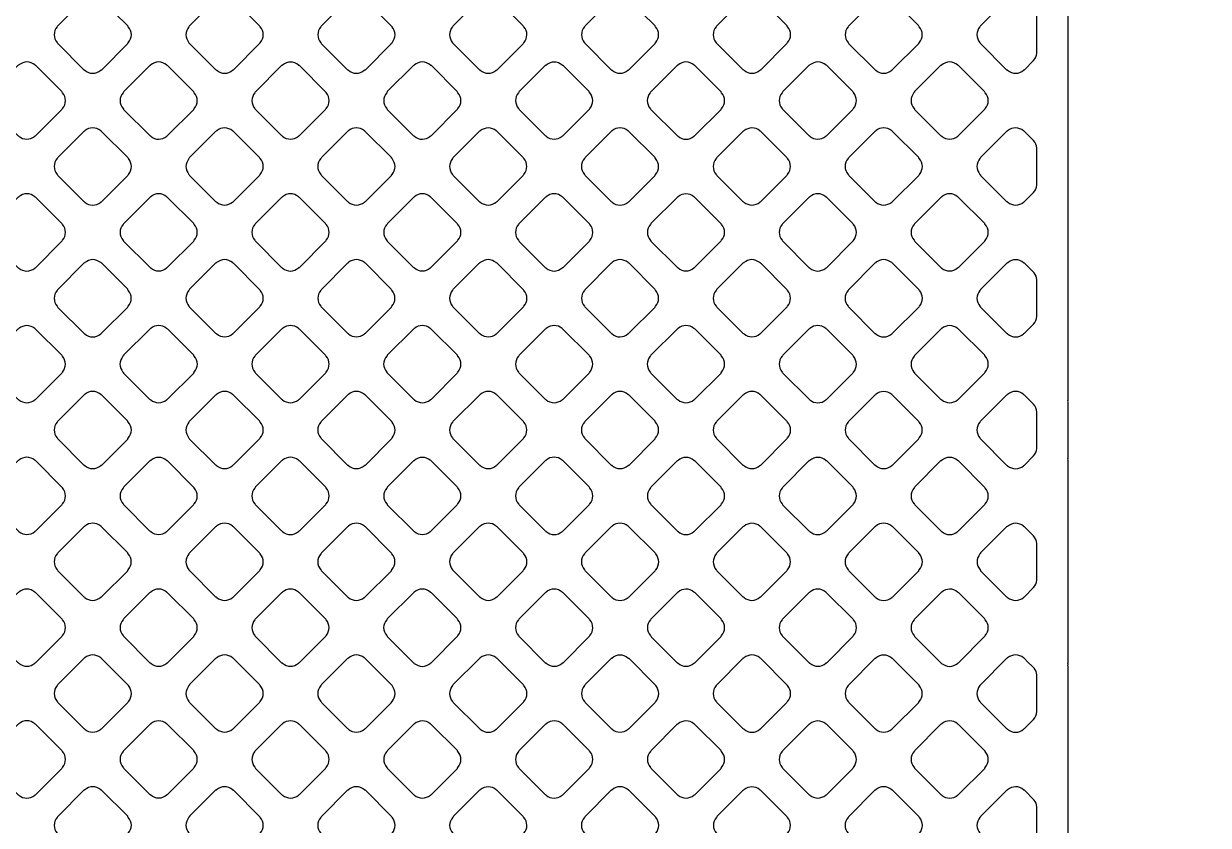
# Model space of a CAD drawing. Extents: x 3811 to 4077, y -444 to -307.
# Drawn here: x 4005.384 to 4007.321, y -390.459 to -389.148 of the extents above; entities that cross this region are included whole.
import ezdxf

# ---------------------------------------------------------------- set-up
doc = ezdxf.new("R2010")
doc.units = 0
doc.layers.add('gbr-dxf', color=7, linetype='Continuous')
doc.layers.add('gbr-outline-dxf', color=2, linetype='Continuous')

msp = doc.modelspace()

# ---------------------------------------------------------------- linework, layer by layer
at = {"layer": 'gbr-dxf'}
for p, q in [((4007.0916, -389.1198), (4007.0916, -389.7638)), ((4007.0916, -389.7661), (4007.0916, -389.8583)), ((4007.0916, -389.8615), (4007.0916, -390.1901)), ((4007.0916, -390.1901), (4007.0916, -390.194)), ((4007.0916, -390.1979), (4007.0916, -390.625))]:
    msp.add_line(p, q, dxfattribs=at)
at = {"layer": 'gbr-dxf', "linetype": 'Continuous'}
for points in [[(4005.4391, -389.1787, -0.096031), (4005.4401, -389.1804), (4005.4827, -389.223, -0.091416), (4005.4843, -389.224, 0.379163), (4005.5102, -389.2239, -0.096625), (4005.5119, -389.223), (4005.5544, -389.1804, -0.096332), (4005.5554, -389.1788, 0.37981), (4005.5554, -389.1528, -0.10047), (4005.5544, -389.1511), (4005.5118, -389.1085, -0.088202), (4005.5103, -389.1076, 0.379762), (4005.4844, -389.1076, -0.096225), (4005.4827, -389.1086), (4005.4401, -389.1512, -0.096527), (4005.4391, -389.1528, 0.378885)], [(4005.6546, -389.1788, -0.092348), (4005.6555, -389.1803), (4005.6981, -389.2229, -0.104311), (4005.6999, -389.224, 0.37981), (4005.7259, -389.224, -0.096625), (4005.7275, -389.223), (4005.7701, -389.1804, -0.096111), (4005.771, -389.1788, 0.379511), (4005.771, -389.1528, -0.088014), (4005.7701, -389.1514), (4005.7273, -389.1085, -0.09229), (4005.7257, -389.1076, 0.379206), (4005.6998, -389.1076, -0.096458), (4005.6981, -389.1086), (4005.6555, -389.1512, -0.096627), (4005.6546, -389.1528, 0.379731)], [(4005.8702, -389.1788, -0.103545), (4005.8712, -389.1806), (4005.9136, -389.223, -0.099246), (4005.9153, -389.224, 0.378608), (4005.9412, -389.224, -0.095866), (4005.9429, -389.223), (4005.9855, -389.1804, -0.096227), (4005.9865, -389.1788, 0.378952), (4005.9865, -389.1528, -0.107677), (4005.9854, -389.151), (4005.943, -389.1086, -0.096527), (4005.9414, -389.1076, 0.37947), (4005.9154, -389.1076, -0.096458), (4005.9138, -389.1086), (4005.8712, -389.1512, -0.096627), (4005.8702, -389.1528, 0.379523)], [(4006.0856, -389.1788, -0.083317), (4006.0865, -389.1802), (4006.1293, -389.223, -0.096627), (4006.1309, -389.224, 0.37981), (4006.1569, -389.224, -0.096625), (4006.1585, -389.223), (4006.2011, -389.1805, -0.096111), (4006.202, -389.1788, 0.379511), (4006.2021, -389.1529, -0.096475), (4006.2011, -389.1512), (4006.1585, -389.1086, -0.100647), (4006.1567, -389.1076, 0.379206), (4006.1308, -389.1076, -0.096458), (4006.1291, -389.1086), (4006.0866, -389.1512, -0.096627), (4006.0856, -389.1528, 0.379731)], [(4006.3012, -389.1788, -0.096157), (4006.3021, -389.1804), (4006.3448, -389.2231, -0.091025), (4006.3463, -389.224, 0.379169), (4006.3723, -389.224, -0.096625), (4006.3739, -389.223), (4006.4165, -389.1804, -0.096332), (4006.4175, -389.1788, 0.37981), (4006.4175, -389.1528, -0.100902), (4006.4165, -389.1511), (4006.3739, -389.1085, -0.088334), (4006.3724, -389.1076, 0.379731), (4006.3464, -389.1076, -0.096458), (4006.3448, -389.1086), (4006.3022, -389.1512, -0.096857), (4006.3012, -389.1529, 0.379523)], [(4006.5166, -389.1788, -0.091954), (4006.5176, -389.1803), (4006.5602, -389.2229, -0.104264), (4006.562, -389.224, 0.379451), (4006.5879, -389.224, -0.096117), (4006.5896, -389.223), (4006.6322, -389.1803, -0.095796), (4006.6332, -389.1787, 0.378779), (4006.6332, -389.1528, -0.087715), (4006.6323, -389.1513), (4006.5894, -389.1084, -0.092398), (4006.5879, -389.1075, 0.37947), (4006.5619, -389.1075, -0.096723), (4006.5603, -389.1085), (4006.5176, -389.1512, -0.096857), (4006.5166, -389.1528, 0.379731)], [(4006.7323, -389.1528, 0.379249), (4006.7323, -389.1787, -0.104392), (4006.7334, -389.1805), (4006.7757, -389.2229, -0.100151), (4006.7774, -389.2239, 0.379308), (4006.8034, -389.2239, -0.09601), (4006.805, -389.2229), (4006.8476, -389.1804, -0.095916), (4006.8485, -389.1788, 0.379422), (4006.8485, -389.1528, -0.108153), (4006.8475, -389.1509), (4006.8051, -389.1086, -0.096111), (4006.8035, -389.1076, 0.3795), (4006.7775, -389.1076, -0.096969), (4006.7758, -389.1086), (4006.7333, -389.1511, -0.096509)], [(4006.9477, -389.1787, -0.096117), (4006.9487, -389.1803), (4006.9914, -389.2231, -0.091578), (4006.993, -389.224, 0.378934), (4007.0189, -389.224, -0.096157), (4007.0206, -389.223), (4007.0355, -389.2081, 0.169546), (4007.0408, -389.196), (4007.0408, -389.1358, 0.174029), (4007.0355, -389.1234, -0.041202), (4007.0353, -389.1232), (4007.0207, -389.1086, -0.103973), (4007.0189, -389.1075, 0.379605), (4006.9929, -389.1075, -0.096458), (4006.9913, -389.1085), (4006.9487, -389.1511, -0.096627), (4006.9477, -389.1527, 0.3795)], [(4005.3314, -389.2865, -0.092029), (4005.3323, -389.2881), (4005.375, -389.3308, -0.087645), (4005.3765, -389.3317, 0.378867), (4005.4024, -389.3317, -0.09601), (4005.4041, -389.3308), (4005.4467, -389.2881, -0.095997), (4005.4477, -389.2865, 0.378309), (4005.4477, -389.2606, -0.103969), (4005.4467, -389.2588), (4005.4041, -389.2163, -0.091631), (4005.4026, -389.2153, 0.379211), (4005.3766, -389.2153, -0.096458), (4005.375, -389.2163), (4005.3324, -389.2589, -0.096857), (4005.3314, -389.2606, 0.3795)], [(4005.5468, -389.2865, -0.087274), (4005.5477, -389.288), (4005.5905, -389.3308, -0.099246), (4005.5922, -389.3318, 0.379169), (4005.6181, -389.3317, -0.096625), (4005.6197, -389.3307), (4005.6623, -389.2882, -0.096111), (4005.6633, -389.2865, 0.37981), (4005.6633, -389.2606, -0.092418), (4005.6623, -389.259), (4005.6196, -389.2163, -0.096857), (4005.618, -389.2153, 0.379731), (4005.592, -389.2153, -0.096458), (4005.5904, -389.2163), (4005.5478, -389.2589, -0.096627), (4005.5468, -389.2606, 0.379523)], [(4005.7624, -389.2606, 0.37947), (4005.7624, -389.2866, -0.096625), (4005.7634, -389.2882), (4005.8059, -389.3308, -0.092233), (4005.8075, -389.3317, 0.37975), (4005.8335, -389.3317, -0.096265), (4005.8351, -389.3308), (4005.8778, -389.2881, -0.096092), (4005.8788, -389.2865, 0.378825), (4005.8788, -389.2605, -0.083622), (4005.8779, -389.2591), (4005.835, -389.2163, -0.088007), (4005.8336, -389.2154, 0.378645), (4005.8076, -389.2154, -0.09601), (4005.806, -389.2163), (4005.7634, -389.259, -0.096328)], [(4005.9778, -389.2865, -0.095506), (4005.9788, -389.2882), (4006.0213, -389.3307, -0.106754), (4006.0232, -389.3318, 0.379169), (4006.0491, -389.3317, -0.095956), (4006.0508, -389.3308), (4006.0933, -389.2882, -0.096111), (4006.0943, -389.2865, 0.37981), (4006.0943, -389.2606, -0.100399), (4006.0933, -389.2589), (4006.0508, -389.2164, -0.104691), (4006.049, -389.2153, 0.379731), (4006.0231, -389.2153, -0.096723), (4006.0214, -389.2163), (4005.9788, -389.2589, -0.096627), (4005.9778, -389.2606, 0.379523)], [(4006.1934, -389.2606, 0.37947), (4006.1935, -389.2865, -0.092348), (4006.1944, -389.2881), (4006.2371, -389.3308, -0.088202), (4006.2386, -389.3317, 0.379451), (4006.2645, -389.3317, -0.09601), (4006.2662, -389.3308), (4006.3087, -389.2882, -0.095895), (4006.3097, -389.2865, 0.378934), (4006.3097, -389.2606, -0.104464), (4006.3087, -389.2588), (4006.2662, -389.2163, -0.09269), (4006.2646, -389.2154, 0.378645), (4006.2387, -389.2154, -0.095862), (4006.237, -389.2163), (4006.1944, -389.2589, -0.096423)], [(4006.4088, -389.2606, 0.378406), (4006.4088, -389.2865, -0.087131), (4006.4097, -389.288), (4006.4525, -389.3308, -0.099645), (4006.4542, -389.3318, 0.37857), (4006.4801, -389.3318, -0.09601), (4006.4818, -389.3308), (4006.5244, -389.2882, -0.096227), (4006.5254, -389.2865, 0.379422), (4006.5254, -389.2606, -0.09253), (4006.5244, -389.259), (4006.4817, -389.2163, -0.096627), (4006.4801, -389.2153, 0.379471), (4006.4541, -389.2153, -0.095968), (4006.4525, -389.2163), (4006.4098, -389.259, -0.096301)], [(4006.6245, -389.2606, 0.37947), (4006.6245, -389.2865, -0.099964), (4006.6255, -389.2883), (4006.668, -389.3307, -0.096332), (4006.6696, -389.3317, 0.379451), (4006.6956, -389.3317, -0.096117), (4006.6972, -389.3308), (4006.7399, -389.2881, -0.095895), (4006.7408, -389.2864, 0.379201), (4006.7408, -389.2605, -0.096625), (4006.7398, -389.2589), (4006.6972, -389.2162, -0.083651), (4006.6958, -389.2153, 0.379357), (4006.6698, -389.2153, -0.096507), (4006.6682, -389.2162), (4006.6255, -389.2589, -0.096527)], [(4006.8399, -389.2605, 0.379249), (4006.84, -389.2865, -0.096625), (4006.8409, -389.2881), (4006.8834, -389.3306, -0.107961), (4006.8853, -389.3317, 0.379308), (4006.9113, -389.3317, -0.09601), (4006.9129, -389.3307), (4006.9554, -389.2882, -0.095916), (4006.9564, -389.2865, 0.379422), (4006.9564, -389.2606, -0.10047), (4006.9554, -389.2589), (4006.9129, -389.2164, -0.104311), (4006.9111, -389.2153, 0.3795), (4006.8852, -389.2153, -0.096614), (4006.8835, -389.2163), (4006.8409, -389.2589, -0.096195)], [(4005.4391, -389.3683, 0.379249), (4005.4391, -389.3942, -0.092139), (4005.44, -389.3958), (4005.4828, -389.4386, -0.087638), (4005.4843, -389.4395, 0.379423), (4005.5103, -389.4396, -0.095866), (4005.5119, -389.4386), (4005.5545, -389.396, -0.096099), (4005.5555, -389.3943, 0.378309), (4005.5555, -389.3684, -0.10407), (4005.5545, -389.3666), (4005.5118, -389.324, -0.091631), (4005.5103, -389.323, 0.378901), (4005.4843, -389.323, -0.096614), (4005.4827, -389.324), (4005.44, -389.3667, -0.096195)], [(4005.6546, -389.3684, 0.378406), (4005.6546, -389.3943, -0.087224), (4005.6555, -389.3958), (4005.6981, -389.4385, -0.099605), (4005.6999, -389.4395, 0.378841), (4005.7258, -389.4394, -0.096117), (4005.7274, -389.4385), (4005.77, -389.3959, -0.095895), (4005.771, -389.3942, 0.379201), (4005.771, -389.3683, -0.092348), (4005.77, -389.3667), (4005.7275, -389.3241, -0.096111), (4005.7258, -389.3232, 0.379471), (4005.6999, -389.3231, -0.09601), (4005.6982, -389.3241), (4005.6555, -389.3668, -0.096099)], [(4005.8701, -389.3942, -0.10047), (4005.8711, -389.396), (4005.9137, -389.4386, -0.096332), (4005.9154, -389.4395, 0.37981), (4005.9413, -389.4395, -0.096625), (4005.943, -389.4386), (4005.9855, -389.396, -0.096332), (4005.9865, -389.3944, 0.379511), (4005.9865, -389.3684, -0.096117), (4005.9855, -389.3668), (4005.9427, -389.3239, -0.083081), (4005.9413, -389.323, 0.379206), (4005.9153, -389.3231, -0.096458), (4005.9137, -389.324), (4005.8711, -389.3666, -0.096627), (4005.8701, -389.3683, 0.379731)], [(4006.0856, -389.3944, -0.096157), (4006.0866, -389.396), (4006.129, -389.4384, -0.107166), (4006.1309, -389.4395, 0.379169), (4006.1568, -389.4394, -0.096625), (4006.1585, -389.4385), (4006.201, -389.3959, -0.096332), (4006.202, -389.3942, 0.37981), (4006.202, -389.3683, -0.10047), (4006.201, -389.3666), (4006.1586, -389.3242, -0.10399), (4006.1568, -389.3232, 0.379731), (4006.1309, -389.3232, -0.096458), (4006.1292, -389.3241), (4006.0866, -389.3668, -0.096857), (4006.0856, -389.3684, 0.379523)], [(4006.3011, -389.3683, 0.378939), (4006.3011, -389.3942, -0.092029), (4006.3021, -389.3958), (4006.3449, -389.4386, -0.087648), (4006.3464, -389.4396, 0.379201), (4006.3724, -389.4395, -0.095956), (4006.374, -389.4386), (4006.4165, -389.396, -0.096332), (4006.4175, -389.3944, 0.379511), (4006.4175, -389.3684, -0.104843), (4006.4165, -389.3666), (4006.3739, -389.324, -0.09269), (4006.3723, -389.3231, 0.378884), (4006.3464, -389.3231, -0.096969), (4006.3447, -389.324), (4006.3021, -389.3667, -0.096195)], [(4006.5166, -389.3944, -0.087248), (4006.5175, -389.3958), (4006.5602, -389.4385, -0.099246), (4006.5619, -389.4395, 0.379169), (4006.5878, -389.4395, -0.096625), (4006.5895, -389.4385), (4006.6321, -389.3959, -0.096111), (4006.6331, -389.3942, 0.379308), (4006.6331, -389.3683, -0.092315), (4006.6321, -389.3667), (4006.5895, -389.3241, -0.096527), (4006.5879, -389.3231, 0.379411), (4006.5619, -389.3232, -0.096766), (4006.5603, -389.3241), (4006.5176, -389.3668, -0.096527), (4006.5166, -389.3684, 0.378789)], [(4006.7322, -389.3683, 0.37947), (4006.7322, -389.3942, -0.099964), (4006.7332, -389.396), (4006.7758, -389.4386, -0.096332), (4006.7774, -389.4395, 0.379451), (4006.8034, -389.4395, -0.096117), (4006.805, -389.4386), (4006.8477, -389.3959, -0.095895), (4006.8487, -389.3943, 0.379201), (4006.8486, -389.3683, -0.096625), (4006.8477, -389.3667), (4006.8049, -389.3239, -0.083651), (4006.8035, -389.323, 0.379357), (4006.7775, -389.323, -0.096507), (4006.7759, -389.3239), (4006.7332, -389.3666, -0.096527)], [(4006.9478, -389.3683, 0.379249), (4006.9478, -389.3943, -0.096625), (4006.9488, -389.3959), (4006.9913, -389.4384, -0.107961), (4006.9931, -389.4395, 0.37981), (4007.0191, -389.4395, -0.095956), (4007.0207, -389.4385), (4007.0355, -389.4237, 0.166537), (4007.0408, -389.4119), (4007.0408, -389.3511, 0.170211), (4007.0355, -389.339, -0.041768), (4007.0353, -389.3387), (4007.0207, -389.3242, -0.104311), (4007.0189, -389.3232, 0.3795), (4006.993, -389.3231, -0.096614), (4006.9913, -389.3241), (4006.9487, -389.3667, -0.096195)], [(4005.3312, -389.5021, -0.100399), (4005.3322, -389.5038), (4005.3748, -389.5464, -0.096627), (4005.3765, -389.5474, 0.37981), (4005.4024, -389.5474, -0.096625), (4005.4041, -389.5464), (4005.4468, -389.5037, -0.096111), (4005.4478, -389.502, 0.37981), (4005.4478, -389.4761, -0.096458), (4005.4468, -389.4744), (4005.4042, -389.4318, -0.100499), (4005.4025, -389.4308, 0.379731), (4005.3765, -389.4308, -0.096458), (4005.3749, -389.4318), (4005.3322, -389.4745, -0.096857), (4005.3312, -389.4761, 0.379731)], [(4005.5468, -389.5021, -0.083163), (4005.5477, -389.5035), (4005.5905, -389.5462, -0.095796), (4005.5921, -389.5472, 0.37889), (4005.618, -389.5472, -0.096117), (4005.6197, -389.5462), (4005.6623, -389.5036, -0.095895), (4005.6632, -389.502, 0.378934), (4005.6632, -389.4761, -0.096265), (4005.6623, -389.4744), (4005.6197, -389.4319, -0.09997), (4005.618, -389.4309, 0.379206), (4005.5921, -389.4309, -0.096458), (4005.5904, -389.4319), (4005.5478, -389.4745, -0.096627), (4005.5469, -389.4761, 0.3795)], [(4005.7623, -389.502, -0.091685), (4005.7633, -389.5036), (4005.8061, -389.5464, -0.087057), (4005.8076, -389.5474, 0.379169), (4005.8335, -389.5473, -0.096625), (4005.8352, -389.5463), (4005.8778, -389.5037, -0.096111), (4005.8788, -389.502, 0.37981), (4005.8788, -389.4761, -0.088014), (4005.8779, -389.4746), (4005.8351, -389.4318, -0.092233), (4005.8335, -389.4308, 0.379731), (4005.8076, -389.4308, -0.096458), (4005.8059, -389.4318), (4005.7633, -389.4744, -0.096627), (4005.7623, -389.4761, 0.379523)], [(4005.9779, -389.4762, 0.37947), (4005.9779, -389.5021, -0.092348), (4005.9788, -389.5037), (4006.0213, -389.5461, -0.10399), (4006.0231, -389.5472, 0.379423), (4006.0491, -389.5472, -0.095506), (4006.0507, -389.5462), (4006.0933, -389.5036, -0.096099), (4006.0943, -389.502, 0.378309), (4006.0943, -389.4761, -0.087946), (4006.0933, -389.4746), (4006.0506, -389.4318, -0.091364), (4006.049, -389.4309, 0.378661), (4006.0231, -389.4309, -0.095862), (4006.0215, -389.4319), (4005.9789, -389.4745, -0.096423)], [(4006.1933, -389.4761, 0.378406), (4006.1933, -389.502, -0.103595), (4006.1944, -389.5038), (4006.2369, -389.5464, -0.099246), (4006.2386, -389.5474, 0.379163), (4006.2646, -389.5473, -0.095956), (4006.2662, -389.5463), (4006.3088, -389.5038, -0.096332), (4006.3098, -389.5021, 0.379308), (4006.3098, -389.4762, -0.107677), (4006.3088, -389.4743), (4006.2662, -389.4318, -0.096328), (4006.2646, -389.4308, 0.379083), (4006.2386, -389.4308, -0.095862), (4006.237, -389.4318), (4006.1943, -389.4745, -0.096197)], [(4006.4089, -389.5021, -0.083317), (4006.4098, -389.5035), (4006.4525, -389.5462, -0.096111), (4006.4541, -389.5472, 0.37981), (4006.4801, -389.5472, -0.095956), (4006.4818, -389.5462), (4006.5243, -389.5037, -0.096332), (4006.5252, -389.502, 0.379511), (4006.5253, -389.4761, -0.096462), (4006.5243, -389.4744), (4006.4818, -389.4319, -0.100343), (4006.4801, -389.4309, 0.379206), (4006.4541, -389.431, -0.096458), (4006.4525, -389.4319), (4006.4099, -389.4745, -0.096627), (4006.4089, -389.4761, 0.379731)], [(4006.6244, -389.502, -0.096265), (4006.6254, -389.5037), (4006.6681, -389.5464, -0.091683), (4006.6697, -389.5474, 0.378608), (4006.6956, -389.5474, -0.095866), (4006.6972, -389.5464), (4006.7399, -389.5037, -0.096227), (4006.7408, -389.5021, 0.378952), (4006.7408, -389.4762, -0.100076), (4006.7398, -389.4745), (4006.6971, -389.4317, -0.088435), (4006.6956, -389.4308, 0.37947), (4006.6697, -389.4308, -0.096458), (4006.668, -389.4318), (4006.6254, -389.4744, -0.096627), (4006.6244, -389.4761, 0.379523)], [(4006.84, -389.502, -0.103999), (4006.8411, -389.5038), (4006.8836, -389.5464, -0.099849), (4006.8853, -389.5474, 0.37889), (4006.9112, -389.5473, -0.096117), (4006.9129, -389.5464), (4006.9555, -389.5037, -0.095895), (4006.9565, -389.5021, 0.379201), (4006.9565, -389.4761, -0.092348), (4006.9555, -389.4746), (4006.9128, -389.4319, -0.096111), (4006.9112, -389.4309, 0.379731), (4006.8852, -389.4309, -0.096458), (4006.8836, -389.4319), (4006.841, -389.4744, -0.096627), (4006.84, -389.4761, 0.3795)], [(4005.4391, -389.5839, 0.379249), (4005.4391, -389.6099, -0.104293), (4005.4401, -389.6117), (4005.4825, -389.654, -0.100824), (4005.4842, -389.6551, 0.37981), (4005.5102, -389.6551, -0.096625), (4005.5118, -389.6541), (4005.5544, -389.6115, -0.096111), (4005.5554, -389.6098, 0.379308), (4005.5554, -389.5839, -0.108121), (4005.5544, -389.582), (4005.512, -389.5396, -0.096527), (4005.5103, -389.5386, 0.379112), (4005.4844, -389.5386, -0.096259), (4005.4827, -389.5396), (4005.44, -389.5823, -0.096539)], [(4005.6545, -389.5839, 0.379249), (4005.6546, -389.6098, -0.083317), (4005.6554, -389.6112), (4005.6982, -389.654, -0.096627), (4005.6999, -389.655, 0.379423), (4005.7258, -389.655, -0.095866), (4005.7275, -389.654), (4005.7701, -389.6114, -0.096099), (4005.7711, -389.6098, 0.378309), (4005.7711, -389.5839, -0.096528), (4005.7701, -389.5823), (4005.7274, -389.5396, -0.099605), (4005.7257, -389.5386, 0.378901), (4005.6998, -389.5386, -0.096614), (4005.6981, -389.5396), (4005.6555, -389.5822, -0.096195)], [(4005.8701, -389.5839, 0.37915), (4005.8702, -389.6098, -0.096119), (4005.8711, -389.6115), (4005.9138, -389.6541, -0.091025), (4005.9153, -389.655, 0.379163), (4005.9413, -389.655, -0.095956), (4005.9429, -389.654), (4005.9855, -389.6115, -0.096332), (4005.9864, -389.6098, 0.37981), (4005.9864, -389.5838, -0.100902), (4005.9854, -389.5821), (4005.9429, -389.5395, -0.088334), (4005.9414, -389.5386, 0.3795), (4005.9154, -389.5386, -0.096259), (4005.9138, -389.5396), (4005.8711, -389.5823, -0.095895)], [(4006.0856, -389.6098, -0.091954), (4006.0865, -389.6114), (4006.1291, -389.654, -0.104264), (4006.1309, -389.655, 0.37981), (4006.1569, -389.655, -0.096625), (4006.1585, -389.654), (4006.2011, -389.6115, -0.096111), (4006.202, -389.6099, 0.379511), (4006.2021, -389.5839, -0.08785), (4006.2011, -389.5824), (4006.1583, -389.5396, -0.092016), (4006.1567, -389.5386, 0.379206), (4006.1308, -389.5386, -0.096723), (4006.1291, -389.5396), (4006.0866, -389.5822, -0.096857), (4006.0856, -389.5838, 0.379731)], [(4006.3012, -389.6098, -0.103696), (4006.3022, -389.6116), (4006.3446, -389.6541, -0.099246), (4006.3463, -389.6551, 0.379163), (4006.3723, -389.655, -0.095956), (4006.3739, -389.654), (4006.4165, -389.6115, -0.096332), (4006.4175, -389.6098, 0.37981), (4006.4175, -389.5838, -0.108153), (4006.4164, -389.582), (4006.3741, -389.5396, -0.096111), (4006.3724, -389.5386, 0.379762), (4006.3464, -389.5386, -0.096225), (4006.3448, -389.5396), (4006.3022, -389.5823, -0.096527), (4006.3012, -389.5839, 0.378885)], [(4006.5166, -389.5839, 0.379249), (4006.5166, -389.6098, -0.083317), (4006.5175, -389.6112), (4006.5603, -389.654, -0.096111), (4006.562, -389.655, 0.37975), (4006.5879, -389.655, -0.096265), (4006.5896, -389.654), (4006.6321, -389.6115, -0.096092), (4006.6331, -389.6099, 0.378825), (4006.6331, -389.5839, -0.096507), (4006.6321, -389.5823), (4006.5895, -389.5396, -0.100343), (4006.5877, -389.5386, 0.378884), (4006.5618, -389.5386, -0.096614), (4006.5602, -389.5396), (4006.5176, -389.5822, -0.096195)], [(4006.7322, -389.6098, -0.095862), (4006.7332, -389.6115), (4006.7759, -389.6543, -0.091794), (4006.7775, -389.6552, 0.37857), (4006.8034, -389.6552, -0.09601), (4006.805, -389.6542), (4006.8477, -389.6116, -0.096328), (4006.8487, -389.6099, 0.378952), (4006.8487, -389.584, -0.099971), (4006.8477, -389.5823), (4006.8049, -389.5395, -0.087865), (4006.8034, -389.5386, 0.379411), (4006.7775, -389.5386, -0.096723), (4006.7758, -389.5396), (4006.7332, -389.5823, -0.096527), (4006.7322, -389.5839, 0.378885)], [(4006.9478, -389.6099, -0.096259), (4006.9488, -389.6115), (4006.9914, -389.6542, -0.092187), (4006.993, -389.6551, 0.379201), (4007.0189, -389.6551, -0.095956), (4007.0205, -389.6541), (4007.0354, -389.6392, 0.181507), (4007.0408, -389.6262), (4007.0408, -389.5662, 0.147166), (4007.0365, -389.5555), (4007.0206, -389.5396, -0.088202), (4007.0191, -389.5387, 0.379731), (4006.9931, -389.5387, -0.096458), (4006.9915, -389.5396), (4006.9488, -389.5823, -0.096857), (4006.9478, -389.5839, 0.3795)], [(4005.3314, -389.7176, -0.100082), (4005.3324, -389.7193), (4005.3749, -389.7618, -0.095796), (4005.3765, -389.7628, 0.37889), (4005.4025, -389.7628, -0.096117), (4005.4041, -389.7618), (4005.4466, -389.7192, -0.095895), (4005.4476, -389.7176, 0.379201), (4005.4476, -389.6917, -0.096625), (4005.4466, -389.69), (4005.4039, -389.6473, -0.083651), (4005.4025, -389.6465, 0.379731), (4005.3766, -389.6465, -0.096458), (4005.3749, -389.6474), (4005.3324, -389.69, -0.096627), (4005.3314, -389.6916, 0.3795)], [(4005.5467, -389.7176, -0.096259), (4005.5477, -389.7193), (4005.5902, -389.7618, -0.107923), (4005.5921, -389.7628, 0.379201), (4005.618, -389.7628, -0.096625), (4005.6197, -389.7618), (4005.6623, -389.7192, -0.096111), (4005.6633, -389.7176, 0.37981), (4005.6633, -389.6916, -0.100399), (4005.6623, -389.6899), (4005.6198, -389.6474, -0.10442), (4005.618, -389.6464, 0.379357), (4005.592, -389.6464, -0.096507), (4005.5904, -389.6473), (4005.5477, -389.69, -0.096527), (4005.5467, -389.6917, 0.379112)], [(4005.7624, -389.7176, -0.087784), (4005.7633, -389.7191), (4005.8061, -389.7619, -0.083651), (4005.8075, -389.7628, 0.37981), (4005.8335, -389.7628, -0.095956), (4005.8351, -389.7618), (4005.8778, -389.7192, -0.096332), (4005.8787, -389.7175, 0.379511), (4005.8788, -389.6916, -0.092052), (4005.8778, -389.69), (4005.8352, -389.6474, -0.095759), (4005.8336, -389.6464, 0.379206), (4005.8076, -389.6464, -0.096458), (4005.806, -389.6474), (4005.7634, -389.69, -0.096627), (4005.7624, -389.6916, 0.379731)], [(4005.9778, -389.7176, -0.087274), (4005.9787, -389.719), (4006.0215, -389.7618, -0.099246), (4006.0232, -389.7628, 0.379169), (4006.0491, -389.7628, -0.096625), (4006.0508, -389.7618), (4006.0933, -389.7192, -0.096111), (4006.0943, -389.7176, 0.37981), (4006.0943, -389.6916, -0.09253), (4006.0934, -389.69), (4006.0507, -389.6474, -0.096627), (4006.049, -389.6464, 0.379731), (4006.0231, -389.6464, -0.096723), (4006.0214, -389.6474), (4005.9788, -389.69, -0.096627), (4005.9778, -389.6916, 0.379523)], [(4006.1934, -389.7176, -0.100082), (4006.1944, -389.7193), (4006.237, -389.7618, -0.095796), (4006.2386, -389.7628, 0.37889), (4006.2645, -389.7628, -0.096117), (4006.2662, -389.7618), (4006.3087, -389.7192, -0.095895), (4006.3097, -389.7176, 0.378934), (4006.3097, -389.6916, -0.096265), (4006.3087, -389.69), (4006.266, -389.6473, -0.083081), (4006.2646, -389.6464, 0.379206), (4006.2387, -389.6464, -0.096458), (4006.237, -389.6474), (4006.1944, -389.69, -0.096627), (4006.1935, -389.6916, 0.3795)], [(4006.4088, -389.7176, -0.095527), (4006.4098, -389.7192), (4006.4523, -389.7618, -0.107104), (4006.4542, -389.7628, 0.378847), (4006.4801, -389.7628, -0.096117), (4006.4818, -389.7618), (4006.5244, -389.7192, -0.095895), (4006.5254, -389.7176, 0.379201), (4006.5254, -389.6916, -0.10047), (4006.5244, -389.6899), (4006.4819, -389.6474, -0.10399), (4006.4801, -389.6464, 0.379762), (4006.4541, -389.6464, -0.096225), (4006.4525, -389.6473), (4006.4098, -389.69, -0.096527), (4006.4088, -389.6917, 0.378789)], [(4006.6245, -389.7176, -0.092348), (4006.6254, -389.7192), (4006.6683, -389.762, -0.088202), (4006.6697, -389.7629, 0.37981), (4006.6957, -389.7629, -0.095956), (4006.6974, -389.7619), (4006.7399, -389.7194, -0.096332), (4006.7408, -389.7177, 0.379511), (4006.7408, -389.6918, -0.104473), (4006.7398, -389.69), (4006.6972, -389.6474, -0.091848), (4006.6956, -389.6464, 0.379206), (4006.6697, -389.6464, -0.096458), (4006.668, -389.6474), (4006.6255, -389.69, -0.096627), (4006.6245, -389.6916, 0.379731)], [(4006.8399, -389.7177, -0.087191), (4006.8409, -389.7192), (4006.8835, -389.7619, -0.099645), (4006.8852, -389.7628, 0.379169), (4006.9112, -389.7628, -0.095956), (4006.9128, -389.7618), (4006.9554, -389.7192, -0.096332), (4006.9564, -389.7176, 0.379308), (4006.9564, -389.6916, -0.092052), (4006.9555, -389.6901), (4006.9129, -389.6475, -0.096527), (4006.9112, -389.6465, 0.379411), (4006.8853, -389.6465, -0.096766), (4006.8836, -389.6475), (4006.8409, -389.6902, -0.096527), (4006.84, -389.6918, 0.378789)], [(4005.4391, -389.8253, -0.100285), (4005.4401, -389.827), (4005.4827, -389.8696, -0.096627), (4005.4843, -389.8706, 0.37981), (4005.5103, -389.8706, -0.096625), (4005.5119, -389.8696), (4005.5544, -389.8271, -0.096111), (4005.5554, -389.8255, 0.37981), (4005.5554, -389.7995, -0.096608), (4005.5544, -389.7978), (4005.5116, -389.755, -0.083651), (4005.5102, -389.7541, 0.379731), (4005.4842, -389.7541, -0.096458), (4005.4826, -389.7551), (4005.4401, -389.7977, -0.096627), (4005.4391, -389.7993, 0.379731)], [(4005.6546, -389.8255, -0.096625), (4005.6555, -389.8271), (4005.6979, -389.8695, -0.107961), (4005.6998, -389.8705, 0.37981), (4005.7257, -389.8705, -0.095956), (4005.7274, -389.8695), (4005.77, -389.8269, -0.096332), (4005.771, -389.8253, 0.37981), (4005.771, -389.7993, -0.10047), (4005.77, -389.7976), (4005.7276, -389.7552, -0.10399), (4005.7258, -389.7542, 0.379731), (4005.6998, -389.7542, -0.096458), (4005.6982, -389.7552), (4005.6555, -389.7978, -0.096627), (4005.6546, -389.7995, 0.379731)], [(4005.8701, -389.8253, -0.092029), (4005.8711, -389.8268), (4005.9139, -389.8697, -0.087645), (4005.9154, -389.8706, 0.378867), (4005.9413, -389.8706, -0.09601), (4005.9429, -389.8696), (4005.9856, -389.827, -0.095997), (4005.9865, -389.8254, 0.378309), (4005.9865, -389.7995, -0.103969), (4005.9855, -389.7977), (4005.9428, -389.755, -0.091631), (4005.9413, -389.7541, 0.379211), (4005.9153, -389.7541, -0.096458), (4005.9137, -389.7551), (4005.8711, -389.7977, -0.096857), (4005.8701, -389.7993, 0.3795)], [(4006.0856, -389.7995, 0.378406), (4006.0856, -389.8254, -0.087852), (4006.0865, -389.8269), (4006.1292, -389.8695, -0.099645), (4006.1309, -389.8705, 0.379163), (4006.1568, -389.8705, -0.096625), (4006.1585, -389.8695), (4006.201, -389.8269, -0.096111), (4006.202, -389.8253, 0.379308), (4006.202, -389.7993, -0.092315), (4006.2011, -389.7978), (4006.1585, -389.7552, -0.096527), (4006.1568, -389.7542, 0.379083), (4006.1309, -389.7542, -0.09601), (4006.1293, -389.7551), (4006.0866, -389.7978, -0.096099)], [(4006.3011, -389.8253, -0.100082), (4006.3021, -389.827), (4006.3448, -389.8696, -0.095796), (4006.3464, -389.8706, 0.37889), (4006.3724, -389.8706, -0.096117), (4006.374, -389.8696), (4006.4166, -389.827, -0.095895), (4006.4175, -389.8254, 0.378934), (4006.4175, -389.7995, -0.096265), (4006.4165, -389.7978), (4006.3737, -389.755, -0.083081), (4006.3723, -389.7541, 0.379206), (4006.3464, -389.7541, -0.096458), (4006.3447, -389.7551), (4006.3021, -389.7977, -0.096627), (4006.3012, -389.7993, 0.3795)], [(4006.5166, -389.7995, 0.378406), (4006.5166, -389.8254, -0.09601), (4006.5176, -389.827), (4006.5602, -389.8696, -0.107649), (4006.562, -389.8707, 0.378841), (4006.5879, -389.8706, -0.096117), (4006.5896, -389.8697), (4006.6322, -389.827, -0.095895), (4006.6332, -389.8254, 0.379201), (4006.6332, -389.7994, -0.10047), (4006.6322, -389.7977), (4006.5897, -389.7552, -0.10399), (4006.5879, -389.7542, 0.379471), (4006.5619, -389.7542, -0.09601), (4006.5603, -389.7551), (4006.5176, -389.7979, -0.096099)], [(4006.7323, -389.8254, -0.092139), (4006.7333, -389.827), (4006.776, -389.8697, -0.087638), (4006.7774, -389.8706, 0.37981), (4006.8034, -389.8706, -0.096625), (4006.805, -389.8696), (4006.8475, -389.8271, -0.096111), (4006.8485, -389.8254, 0.379511), (4006.8485, -389.7995, -0.104464), (4006.8475, -389.7977), (4006.805, -389.7552, -0.09229), (4006.8034, -389.7542, 0.379206), (4006.7775, -389.7543, -0.096458), (4006.7758, -389.7552), (4006.7333, -389.7978, -0.096627), (4006.7323, -389.7994, 0.379731)], [(4006.9477, -389.8254, -0.095883), (4006.9487, -389.827), (4006.9914, -389.8698, -0.091794), (4006.993, -389.8707, 0.378907), (4007.0189, -389.8707, -0.096117), (4007.0206, -389.8697), (4007.0355, -389.8548, 0.174119), (4007.0408, -389.8424), (4007.0408, -389.7831, 0.181449), (4007.0354, -389.7701, -0.041768), (4007.0352, -389.7698), (4007.0205, -389.7551, -0.088202), (4007.019, -389.7541, 0.379762), (4006.993, -389.7541, -0.096225), (4006.9914, -389.7551), (4006.9487, -389.7978, -0.096527), (4006.9477, -389.7995, 0.378789)], [(4005.3313, -389.933, -0.091685), (4005.3322, -389.9346), (4005.3751, -389.9775, -0.087057), (4005.3766, -389.9784, 0.379169), (4005.4025, -389.9783, -0.096625), (4005.4042, -389.9774), (4005.4468, -389.9347, -0.096111), (4005.4478, -389.9331, 0.37981), (4005.4478, -389.9071, -0.088014), (4005.4469, -389.9056), (4005.4041, -389.8628, -0.092623), (4005.4025, -389.8619, 0.379731), (4005.3765, -389.8619, -0.096458), (4005.3749, -389.8628), (4005.3323, -389.9054, -0.096627), (4005.3313, -389.9071, 0.379523)], [(4005.5469, -389.9332, -0.092348), (4005.5478, -389.9347), (4005.5903, -389.9772, -0.10399), (4005.5921, -389.9782, 0.37981), (4005.618, -389.9782, -0.095956), (4005.6197, -389.9772), (4005.6622, -389.9347, -0.096332), (4005.6632, -389.9331, 0.37981), (4005.6632, -389.9071, -0.087784), (4005.6622, -389.9056), (4005.6196, -389.863, -0.092233), (4005.618, -389.862, 0.379731), (4005.592, -389.862, -0.096458), (4005.5904, -389.863), (4005.5478, -389.9055, -0.096627), (4005.5469, -389.9072, 0.379731)], [(4005.7622, -389.9072, 0.379249), (4005.7623, -389.9331, -0.10047), (4005.7633, -389.9348), (4005.8059, -389.9774, -0.096111), (4005.8075, -389.9784, 0.37981), (4005.8335, -389.9784, -0.095956), (4005.8351, -389.9774), (4005.8778, -389.9347, -0.096332), (4005.8788, -389.9331, 0.379308), (4005.8788, -389.9071, -0.095968), (4005.8779, -389.9055), (4005.8352, -389.8629, -0.100093), (4005.8335, -389.8619, 0.379112), (4005.8076, -389.8619, -0.096614), (4005.8059, -389.8628), (4005.7632, -389.9055, -0.096195)], [(4005.9779, -389.9072, 0.379249), (4005.9779, -389.9332, -0.083317), (4005.9788, -389.9346), (4006.0215, -389.9772, -0.096111), (4006.0231, -389.9782, 0.379423), (4006.0491, -389.9782, -0.095506), (4006.0507, -389.9773), (4006.0933, -389.9347, -0.095997), (4006.0943, -389.933, 0.378309), (4006.0943, -389.9071, -0.095883), (4006.0933, -389.9055), (4006.0507, -389.8629, -0.099246), (4006.049, -389.8619, 0.378901), (4006.0231, -389.862, -0.096614), (4006.0215, -389.8629), (4005.9788, -389.9056, -0.096195)], [(4006.1934, -389.9331, -0.096265), (4006.1943, -389.9347), (4006.2371, -389.9774, -0.091683), (4006.2386, -389.9784, 0.378608), (4006.2646, -389.9784, -0.095866), (4006.2662, -389.9774), (4006.3088, -389.9348, -0.096227), (4006.3098, -389.9331, 0.378952), (4006.3098, -389.9072, -0.100076), (4006.3088, -389.9055), (4006.2661, -389.8627, -0.088435), (4006.2646, -389.8618, 0.37947), (4006.2386, -389.8618, -0.096458), (4006.237, -389.8628), (4006.1944, -389.9054, -0.096627), (4006.1934, -389.9071, 0.379523)], [(4006.409, -389.9071, 0.378939), (4006.409, -389.9331, -0.103999), (4006.41, -389.9349), (4006.4526, -389.9774, -0.100073), (4006.4543, -389.9784, 0.37889), (4006.4802, -389.9784, -0.096259), (4006.4818, -389.9774), (4006.5244, -389.9348, -0.095895), (4006.5254, -389.9332, 0.379058), (4006.5254, -389.9073, -0.092315), (4006.5244, -389.9057), (4006.4817, -389.863, -0.0953), (4006.48, -389.862, 0.378901), (4006.4541, -389.862, -0.096614), (4006.4525, -389.863), (4006.41, -389.9055, -0.096539)], [(4006.6245, -389.9332, -0.103545), (4006.6255, -389.935), (4006.668, -389.9774, -0.099246), (4006.6697, -389.9784, 0.379169), (4006.6956, -389.9784, -0.096625), (4006.6972, -389.9774), (4006.7398, -389.9348, -0.096111), (4006.7408, -389.9332, 0.37981), (4006.7408, -389.9072, -0.108195), (4006.7398, -389.9053), (4006.6974, -389.8629, -0.096423), (4006.6958, -389.862, 0.379731), (4006.6698, -389.862, -0.096458), (4006.6681, -389.8629), (4006.6255, -389.9056, -0.096627), (4006.6245, -389.9072, 0.379523)], [(4006.84, -389.9331, -0.096117), (4006.841, -389.9347), (4006.8837, -389.9775, -0.091578), (4006.8853, -389.9784, 0.37889), (4006.9112, -389.9784, -0.09601), (4006.9129, -389.9774), (4006.9554, -389.9349, -0.095895), (4006.9564, -389.9332, 0.378934), (4006.9564, -389.9073, -0.100266), (4006.9554, -389.9056), (4006.9128, -389.863, -0.103849), (4006.9111, -389.862, 0.379206), (4006.8851, -389.862, -0.096458), (4006.8835, -389.863), (4006.841, -389.9055, -0.096627), (4006.84, -389.9071, 0.3795)], [(4005.4391, -390.0149, 0.378406), (4005.4391, -390.0408, -0.09601), (4005.4401, -390.0425), (4005.4827, -390.0851, -0.091683), (4005.4843, -390.0861, 0.37857), (4005.5102, -390.086, -0.095866), (4005.5118, -390.0851), (4005.5544, -390.0425, -0.095585), (4005.5554, -390.0408, 0.379422), (4005.5554, -390.0149, -0.10047), (4005.5544, -390.0132), (4005.5118, -389.9706, -0.088202), (4005.5103, -389.9697, 0.379471), (4005.4844, -389.9696, -0.09601), (4005.4828, -389.9706), (4005.4401, -390.0133, -0.096099)], [(4005.6545, -390.0408, -0.092029), (4005.6555, -390.0424), (4005.6981, -390.085, -0.103923), (4005.6999, -390.0861, 0.378747), (4005.7258, -390.0861, -0.09601), (4005.7275, -390.0851), (4005.77, -390.0426, -0.096227), (4005.771, -390.0409, 0.379422), (4005.771, -390.015, -0.088014), (4005.7701, -390.0135), (4005.7273, -389.9707, -0.092289), (4005.7257, -389.9697, 0.379731), (4005.6997, -389.9697, -0.096723), (4005.6981, -389.9707), (4005.6555, -390.0132, -0.096857), (4005.6546, -390.0149, 0.3795)], [(4005.8701, -390.0409, -0.104392), (4005.8711, -390.0427), (4005.9135, -390.0851, -0.100151), (4005.9152, -390.0861, 0.37981), (4005.9412, -390.0861, -0.095956), (4005.9428, -390.0851), (4005.9855, -390.0425, -0.096332), (4005.9864, -390.0408, 0.37981), (4005.9864, -390.0149, -0.108153), (4005.9854, -390.013), (4005.943, -389.9706, -0.096111), (4005.9414, -389.9697, 0.379731), (4005.9154, -389.9697, -0.096458), (4005.9138, -389.9706), (4005.8711, -390.0133, -0.096627), (4005.8701, -390.015, 0.379731)], [(4006.0856, -390.0149, 0.379249), (4006.0856, -390.0408, -0.083317), (4006.0865, -390.0422), (4006.1293, -390.0851, -0.096111), (4006.1309, -390.086, 0.37975), (4006.1569, -390.086, -0.096265), (4006.1585, -390.0851), (4006.2011, -390.0425, -0.096092), (4006.2021, -390.0409, 0.378825), (4006.2021, -390.015, -0.09601), (4006.2011, -390.0133), (4006.1585, -389.9707, -0.09997), (4006.1567, -389.9697, 0.378884), (4006.1308, -389.9697, -0.096614), (4006.1292, -389.9706), (4006.0865, -390.0133, -0.096195)], [(4006.3012, -390.0409, -0.096265), (4006.3022, -390.0425), (4006.3449, -390.0853, -0.091683), (4006.3465, -390.0862, 0.378608), (4006.3724, -390.0862, -0.095866), (4006.374, -390.0852), (4006.4166, -390.0426, -0.096328), (4006.4176, -390.041, 0.378952), (4006.4176, -390.015, -0.099971), (4006.4166, -390.0133), (4006.3739, -389.9706, -0.088207), (4006.3724, -389.9697, 0.37947), (4006.3464, -389.9697, -0.096458), (4006.3448, -389.9706), (4006.3022, -390.0133, -0.096627), (4006.3012, -390.0149, 0.379523)], [(4006.5167, -390.015, 0.378939), (4006.5167, -390.041, -0.092029), (4006.5177, -390.0425), (4006.5602, -390.085, -0.104101), (4006.562, -390.0861, 0.379201), (4006.5879, -390.086, -0.095956), (4006.5896, -390.0851), (4006.6321, -390.0426, -0.096332), (4006.6331, -390.0409, 0.379511), (4006.6331, -390.015, -0.087916), (4006.6322, -390.0135), (4006.5894, -389.9707, -0.09229), (4006.5879, -389.9698, 0.378884), (4006.562, -389.9698, -0.096614), (4006.5603, -389.9708), (4006.5177, -390.0134, -0.096195)], [(4006.7322, -390.015, 0.378406), (4006.7322, -390.0409, -0.103969), (4006.7332, -390.0427), (4006.7758, -390.0852, -0.099645), (4006.7775, -390.0862, 0.379163), (4006.8034, -390.0862, -0.096625), (4006.8051, -390.0852), (4006.8477, -390.0426, -0.096111), (4006.8486, -390.041, 0.379308), (4006.8487, -390.015, -0.108121), (4006.8476, -390.0132), (4006.8051, -389.9706, -0.096527), (4006.8034, -389.9697, 0.379083), (4006.7775, -389.9696, -0.09601), (4006.7759, -389.9706), (4006.7331, -390.0133, -0.096099)], [(4006.9478, -390.015, 0.378939), (4006.9479, -390.0409, -0.096259), (4006.9488, -390.0425), (4006.9914, -390.0851, -0.092187), (4006.993, -390.0861, 0.378934), (4007.0189, -390.0861, -0.095612), (4007.0206, -390.0851), (4007.0355, -390.0701, 0.169288), (4007.0408, -390.0581), (4007.0408, -389.9982, 0.174224), (4007.0355, -389.9857, -0.041252), (4007.0353, -389.9855), (4007.0207, -389.9709, -0.104101), (4007.0189, -389.9698, 0.378884), (4006.9929, -389.9699, -0.096614), (4006.9913, -389.9708), (4006.9488, -390.0133, -0.096195)], [(4005.3313, -390.1486, -0.087284), (4005.3323, -390.1501), (4005.3749, -390.1928, -0.095602), (4005.3766, -390.1938, 0.378906), (4005.4025, -390.1938, -0.095506), (4005.4041, -390.1928), (4005.4468, -390.1501, -0.095895), (4005.4477, -390.1485, 0.37902), (4005.4477, -390.1226, -0.09185), (4005.4468, -390.121), (4005.4042, -390.0784, -0.095759), (4005.4025, -390.0774, 0.379206), (4005.3766, -390.0774, -0.096458), (4005.3749, -390.0784), (4005.3323, -390.121, -0.096627), (4005.3314, -390.1227, 0.379471)], [(4005.5469, -390.1485, -0.100266), (4005.5479, -390.1502), (4005.5905, -390.1929, -0.095109), (4005.5921, -390.1939, 0.378984), (4005.6181, -390.1938, -0.096011), (4005.6197, -390.1929), (4005.6623, -390.1503, -0.096332), (4005.6633, -390.1486, 0.379308), (4005.6633, -390.1227, -0.095968), (4005.6623, -390.1211), (4005.6197, -390.0784, -0.100093), (4005.6179, -390.0774, 0.37947), (4005.592, -390.0774, -0.096723), (4005.5903, -390.0784), (4005.5479, -390.1209, -0.096857), (4005.5469, -390.1226, 0.3795)], [(4005.7624, -390.1486, -0.087225), (4005.7633, -390.1501), (4005.8061, -390.1929, -0.0873), (4005.8076, -390.1938, 0.378906), (4005.8335, -390.1938, -0.095778), (4005.8351, -390.1928), (4005.8777, -390.1502, -0.095602), (4005.8787, -390.1486, 0.379299), (4005.8787, -390.1226, -0.083792), (4005.8778, -390.1212), (4005.835, -390.0784, -0.088207), (4005.8335, -390.0775, 0.3795), (4005.8076, -390.0775, -0.096614), (4005.8059, -390.0785), (4005.7633, -390.1211, -0.096539), (4005.7624, -390.1227, 0.378467)], [(4005.9778, -390.1486, -0.099643), (4005.9788, -390.1503), (4006.0216, -390.1931, -0.086956), (4006.023, -390.194, 0.378943), (4006.049, -390.194, -0.095866), (4006.0506, -390.193), (4006.0933, -390.1503, -0.096332), (4006.0943, -390.1486, 0.37981), (4006.0943, -390.1227, -0.104392), (4006.0933, -390.1209), (4006.0509, -390.0785, -0.107961), (4006.049, -390.0774, 0.379731), (4006.023, -390.0774, -0.096458), (4006.0214, -390.0784), (4005.9788, -390.121, -0.096627), (4005.9778, -390.1226, 0.379471)], [(4006.1934, -390.1486, -0.087284), (4006.1943, -390.1501), (4006.2371, -390.1929, -0.095602), (4006.2388, -390.1939, 0.378906), (4006.2647, -390.1939, -0.095506), (4006.2663, -390.1929), (4006.3089, -390.1503, -0.095895), (4006.3099, -390.1487, 0.378794), (4006.3099, -390.1228, -0.091376), (4006.309, -390.1212), (4006.2662, -390.0784, -0.0953), (4006.2646, -390.0774, 0.379211), (4006.2386, -390.0775, -0.096458), (4006.237, -390.0785), (4006.1944, -390.121, -0.096627), (4006.1934, -390.1227, 0.379471)], [(4006.409, -390.1487, -0.099754), (4006.41, -390.1504), (4006.4526, -390.1929, -0.094807), (4006.4542, -390.1939, 0.378814), (4006.4801, -390.1939, -0.095612), (4006.4817, -390.1929), (4006.5244, -390.1503, -0.095602), (4006.5254, -390.1486, 0.378829), (4006.5254, -390.1227, -0.09601), (4006.5244, -390.1211), (4006.4819, -390.0786, -0.100093), (4006.4801, -390.0775, 0.379411), (4006.4542, -390.0776, -0.096723), (4006.4525, -390.0785), (4006.41, -390.1211, -0.096527), (4006.409, -390.1227, 0.378885)], [(4006.6244, -390.1227, 0.37891), (4006.6245, -390.1486, -0.087284), (4006.6254, -390.1501), (4006.6683, -390.193, -0.086956), (4006.6698, -390.1939, 0.378906), (4006.6957, -390.1939, -0.095506), (4006.6973, -390.193), (4006.74, -390.1503, -0.095798), (4006.741, -390.1487, 0.378357), (4006.7409, -390.1228, -0.083065), (4006.7401, -390.1214), (4006.6971, -390.0784, -0.08661), (4006.6956, -390.0775, 0.378901), (4006.6697, -390.0775, -0.096614), (4006.668, -390.0785), (4006.6254, -390.1211, -0.096539)], [(4006.84, -390.1487, -0.099864), (4006.841, -390.1504), (4006.8837, -390.193, -0.087302), (4006.8851, -390.194, 0.378681), (4006.9111, -390.194, -0.095866), (4006.9127, -390.193), (4006.9554, -390.1503, -0.095991), (4006.9564, -390.1486, 0.378957), (4006.9564, -390.1227, -0.103956), (4006.9554, -390.1209), (4006.9131, -390.0786, -0.107982), (4006.9112, -390.0775, 0.37947), (4006.8852, -390.0776, -0.096723), (4006.8836, -390.0785), (4006.841, -390.1211, -0.096332), (4006.8401, -390.1227, 0.379415)], [(4005.4391, -390.2303, 0.379293), (4005.4391, -390.2563, -0.09572), (4005.4401, -390.2579), (4005.4828, -390.3006, -0.092406), (4005.4843, -390.3016, 0.379672), (4005.5103, -390.3016, -0.095612), (4005.5119, -390.3006), (4005.5546, -390.258, -0.095367), (4005.5555, -390.2564, 0.378984), (4005.5555, -390.2304, -0.091663), (4005.5546, -390.2289), (4005.5118, -390.1862, -0.095585), (4005.5102, -390.1852, 0.379465), (4005.4842, -390.1852, -0.096458), (4005.4826, -390.1862), (4005.4401, -390.2287, -0.095796)], [(4005.6546, -390.2564, -0.087274), (4005.6555, -390.2579), (4005.6981, -390.3005, -0.099744), (4005.6999, -390.3015, 0.379032), (4005.7258, -390.3015, -0.096117), (4005.7274, -390.3005), (4005.77, -390.258, -0.095916), (4005.771, -390.2563, 0.379731), (4005.771, -390.2303, -0.091685), (4005.77, -390.2288), (4005.7274, -390.1861, -0.091578), (4005.7258, -390.1852, 0.378954), (4005.6999, -390.1852, -0.09601), (4005.6982, -390.1862), (4005.6556, -390.2288, -0.098737), (4005.6546, -390.2305, 0.379672)], [(4005.8701, -390.2563, -0.087748), (4005.871, -390.2578), (4005.9139, -390.3008, -0.083134), (4005.9153, -390.3016, 0.379731), (4005.9413, -390.3016, -0.096265), (4005.9429, -390.3007), (4005.9855, -390.2581, -0.095916), (4005.9865, -390.2564, 0.379731), (4005.9865, -390.2304, -0.083235), (4005.9856, -390.2291), (4005.9428, -390.1862, -0.095895), (4005.9412, -390.1852, 0.379347), (4005.9152, -390.1853, -0.096723), (4005.9136, -390.1862), (4005.8711, -390.2287, -0.095628), (4005.8701, -390.2304, 0.379731)], [(4006.0856, -390.2564, -0.09572), (4006.0866, -390.2581), (4006.1293, -390.3008, -0.091913), (4006.1309, -390.3017, 0.379731), (4006.1569, -390.3017, -0.09572), (4006.1585, -390.3008), (4006.2011, -390.2581, -0.096266), (4006.2021, -390.2565, 0.379731), (4006.2021, -390.2305, -0.100032), (4006.2011, -390.2288), (4006.1584, -390.1861, -0.092187), (4006.1569, -390.1852, 0.379464), (4006.1309, -390.1852, -0.096458), (4006.1293, -390.1862), (4006.0866, -390.2288, -0.096266), (4006.0856, -390.2305, 0.379731)], [(4006.3013, -390.2564, -0.09572), (4006.3023, -390.2581), (4006.3449, -390.3006, -0.091737), (4006.3464, -390.3016, 0.379289), (4006.3724, -390.3016, -0.095866), (4006.374, -390.3006), (4006.4166, -390.258, -0.095293), (4006.4176, -390.2564, 0.378252), (4006.4176, -390.2305, -0.093418), (4006.4166, -390.2289), (4006.374, -390.1863, -0.095602), (4006.3723, -390.1853, 0.378582), (4006.3464, -390.1853, -0.095528), (4006.3448, -390.1863), (4006.3023, -390.2288, -0.096266), (4006.3013, -390.2304, 0.379731)], [(4006.5166, -390.2564, -0.087343), (4006.5175, -390.2579), (4006.5603, -390.3007, -0.097883), (4006.562, -390.3017, 0.379162), (4006.588, -390.3017, -0.096103), (4006.5896, -390.3007), (4006.6322, -390.2581, -0.096266), (4006.6332, -390.2564, 0.379731), (4006.6332, -390.2305, -0.091558), (4006.6322, -390.2289), (4006.5895, -390.1862, -0.092233), (4006.5879, -390.1852, 0.379731), (4006.5619, -390.1852, -0.096458), (4006.5603, -390.1862), (4006.5176, -390.2289, -0.096214), (4006.5166, -390.2305, 0.379672)], [(4006.7323, -390.2565, -0.087748), (4006.7332, -390.258), (4006.776, -390.3008, -0.083134), (4006.7774, -390.3016, 0.379289), (4006.8034, -390.3017, -0.09601), (4006.805, -390.3007), (4006.8477, -390.258, -0.096105), (4006.8486, -390.2564, 0.378681), (4006.8486, -390.2305, -0.081583), (4006.8478, -390.2291), (4006.805, -390.1863, -0.095759), (4006.8034, -390.1853, 0.378441), (4006.7775, -390.1853, -0.095883), (4006.7758, -390.1863), (4006.7333, -390.2289, -0.095916), (4006.7323, -390.2305, 0.379731)], [(4006.9477, -390.2305, 0.378332), (4006.9477, -390.2564, -0.095968), (4006.9487, -390.258), (4006.9914, -390.3008, -0.092793), (4006.993, -390.3018, 0.379062), (4007.0189, -390.3018, -0.095866), (4007.0205, -390.3008), (4007.0354, -390.2859), (4007.0355, -390.2858, 0.180038), (4007.0408, -390.273), (4007.0408, -390.2129, 0.151624), (4007.0363, -390.2019), (4007.0234, -390.1891, -0.019935), (4007.0221, -390.1877), (4007.0206, -390.1862, -0.096558), (4007.019, -390.1852, 0.37921), (4006.993, -390.1852, -0.095968), (4006.9914, -390.1861), (4006.9486, -390.2289, -0.095075)], [(4005.3312, -390.3641, -0.091581), (4005.3322, -390.3657), (4005.375, -390.4086, -0.086961), (4005.3765, -390.4095, 0.379214), (4005.4024, -390.4095, -0.095956), (4005.4041, -390.4085), (4005.4468, -390.3658, -0.095628), (4005.4478, -390.3641, 0.379731), (4005.4478, -390.3381, -0.087748), (4005.4469, -390.3367), (4005.4041, -390.2939, -0.092233), (4005.4025, -390.2929, 0.379289), (4005.3765, -390.2929, -0.095866), (4005.3749, -390.2939), (4005.3322, -390.3366, -0.095585), (4005.3312, -390.3382, 0.379196)], [(4005.5469, -390.3641, -0.095756), (4005.5479, -390.3658), (4005.5905, -390.4083, -0.091437), (4005.592, -390.4093, 0.379731), (4005.618, -390.4093, -0.096265), (4005.6197, -390.4083), (4005.6622, -390.3658, -0.096314), (4005.6632, -390.3641, 0.379982), (4005.6632, -390.3381, -0.090794), (4005.6623, -390.3366), (4005.6197, -390.294, -0.096915), (4005.618, -390.293, 0.379032), (4005.5921, -390.293, -0.098229), (4005.5904, -390.294), (4005.5479, -390.3365, -0.095916), (4005.5469, -390.3381, 0.379731)], [(4005.7624, -390.364, -0.100612), (4005.7634, -390.3658), (4005.806, -390.4084, -0.09682), (4005.8077, -390.4094, 0.379069), (4005.8336, -390.4094, -0.096117), (4005.8352, -390.4084), (4005.8778, -390.3658, -0.096266), (4005.8788, -390.3642, 0.379731), (4005.8788, -390.3382, -0.09572), (4005.8778, -390.3366), (4005.8352, -390.294, -0.09979), (4005.8335, -390.293, 0.379731), (4005.8075, -390.293, -0.09572), (4005.8059, -390.2939), (4005.7633, -390.3365, -0.095488), (4005.7624, -390.3381, 0.379458)], [(4005.9779, -390.3642, -0.083235), (4005.9788, -390.3656), (4006.0216, -390.4084, -0.096111), (4006.0232, -390.4094, 0.379321), (4006.0492, -390.4094, -0.095506), (4006.0508, -390.4084), (4006.0934, -390.3659, -0.095935), (4006.0943, -390.3642, 0.379276), (4006.0943, -390.3383, -0.087254), (4006.0934, -390.3368), (4006.0506, -390.294, -0.09197), (4006.049, -390.293, 0.37925), (4006.0231, -390.2931, -0.096625), (4006.0214, -390.294), (4005.9789, -390.3366, -0.095916), (4005.9779, -390.3382, 0.379731)], [(4006.1934, -390.3643, -0.091663), (4006.1944, -390.3658), (4006.2371, -390.4085, -0.086956), (4006.2385, -390.4095, 0.379731), (4006.2645, -390.4095, -0.096265), (4006.2662, -390.4085), (4006.3089, -390.3658, -0.096266), (4006.3099, -390.3641, 0.379731), (4006.3099, -390.3381, -0.08798), (4006.3089, -390.3367), (4006.2663, -390.294, -0.091855), (4006.2647, -390.293, 0.379731), (4006.2387, -390.293, -0.096265), (4006.2371, -390.294), (4006.1944, -390.3367, -0.096266), (4006.1934, -390.3383, 0.379731)], [(4006.409, -390.3382, 0.379293), (4006.409, -390.3641, -0.096119), (4006.41, -390.3658), (4006.4527, -390.4085, -0.091913), (4006.4542, -390.4094, 0.379731), (4006.4802, -390.4094, -0.09572), (4006.4819, -390.4084), (4006.5244, -390.3659, -0.095589), (4006.5254, -390.3642, 0.378718), (4006.5254, -390.3383, -0.093144), (4006.5244, -390.3368), (4006.4817, -390.294, -0.096931), (4006.48, -390.293, 0.378765), (4006.4541, -390.2931, -0.097666), (4006.4524, -390.294), (4006.41, -390.3365, -0.095796)], [(4006.6245, -390.3642, -0.099033), (4006.6255, -390.3659), (4006.6681, -390.4085, -0.094198), (4006.6697, -390.4094, 0.378778), (4006.6956, -390.4094, -0.098463), (4006.6973, -390.4084), (4006.7399, -390.3658, -0.095916), (4006.7408, -390.3642, 0.379731), (4006.7408, -390.3382, -0.096265), (4006.7399, -390.3366), (4006.6974, -390.2941, -0.100054), (4006.6957, -390.2931, 0.379731), (4006.6697, -390.2931, -0.096265), (4006.6681, -390.2941), (4006.6255, -390.3366, -0.096214), (4006.6245, -390.3382, 0.379982)], [(4006.84, -390.3641, -0.087314), (4006.8409, -390.3656), (4006.8839, -390.4086, -0.082406), (4006.8853, -390.4095, 0.378858), (4006.9112, -390.4095, -0.09527), (4006.9128, -390.4085), (4006.9555, -390.3658, -0.095394), (4006.9565, -390.3642, 0.378499), (4006.9565, -390.3383, -0.082787), (4006.9556, -390.3369), (4006.9125, -390.2939, -0.085304), (4006.9111, -390.293, 0.379045), (4006.8852, -390.293, -0.096103), (4006.8835, -390.294), (4006.841, -390.3366, -0.096023), (4006.84, -390.3382, 0.379672)], [(4005.4391, -390.472, -0.095756), (4005.4401, -390.4736), (4005.4826, -390.5162, -0.091437), (4005.4842, -390.5171, 0.379731), (4005.5102, -390.5171, -0.096265), (4005.5118, -390.5162), (4005.5544, -390.4735, -0.095916), (4005.5554, -390.4719, 0.379731), (4005.5554, -390.4459, -0.100266), (4005.5544, -390.4442), (4005.5118, -390.4016, -0.087638), (4005.5103, -390.4007, 0.379731), (4005.4844, -390.4007, -0.096265), (4005.4827, -390.4017), (4005.4401, -390.4444, -0.095916), (4005.4391, -390.446, 0.379731)], [(4005.6546, -390.4718, -0.09572), (4005.6556, -390.4735), (4005.6983, -390.5162, -0.091913), (4005.6999, -390.5171, 0.379731), (4005.7258, -390.5171, -0.09572), (4005.7275, -390.5161), (4005.77, -390.4736, -0.096214), (4005.771, -390.4719, 0.379672), (4005.771, -390.446, -0.092052), (4005.7701, -390.4444), (4005.7273, -390.4017, -0.096206), (4005.7257, -390.4007, 0.379214), (4005.6997, -390.4007, -0.095956), (4005.6981, -390.4017), (4005.6556, -390.4442, -0.096266), (4005.6546, -390.4458, 0.379731)], [(4005.8701, -390.4719, -0.086573), (4005.871, -390.4734), (4005.9138, -390.5162, -0.096931), (4005.9155, -390.5172, 0.379045), (4005.9414, -390.5172, -0.096103), (4005.9431, -390.5162), (4005.9856, -390.4736, -0.096266), (4005.9866, -390.472, 0.379731), (4005.9866, -390.446, -0.091558), (4005.9857, -390.4444), (4005.943, -390.4017, -0.096266), (4005.9413, -390.4008, 0.379731), (4005.9154, -390.4008, -0.09572), (4005.9137, -390.4017), (4005.8711, -390.4443, -0.096214), (4005.8701, -390.446, 0.379703)], [(4006.0857, -390.446, 0.379293), (4006.0857, -390.472, -0.087848), (4006.0867, -390.4735), (4006.1295, -390.5163, -0.083134), (4006.1309, -390.5172, 0.379289), (4006.1568, -390.5172, -0.095506), (4006.1584, -390.5162), (4006.2011, -390.4736, -0.095602), (4006.2021, -390.4719, 0.379293), (4006.202, -390.446, -0.083235), (4006.2012, -390.4446), (4006.1584, -390.4018, -0.087862), (4006.1569, -390.4009, 0.379506), (4006.1309, -390.4009, -0.098229), (4006.1292, -390.4018), (4006.0867, -390.4444, -0.095796)], [(4006.3012, -390.472, -0.095756), (4006.3021, -390.4736), (4006.3448, -390.5163, -0.091265), (4006.3464, -390.5173, 0.379731), (4006.3724, -390.5173, -0.09572), (4006.374, -390.5163), (4006.4166, -390.4737, -0.096266), (4006.4176, -390.472, 0.379731), (4006.4176, -390.446, -0.10007), (4006.4166, -390.4443), (4006.3739, -390.4016, -0.087639), (4006.3724, -390.4007, 0.379731), (4006.3464, -390.4007, -0.09572), (4006.3448, -390.4017), (4006.3021, -390.4444, -0.095916), (4006.3012, -390.446, 0.379731)], [(4006.5168, -390.4719, -0.095756), (4006.5178, -390.4736), (4006.5604, -390.5162, -0.091646), (4006.5619, -390.5171, 0.379731), (4006.5879, -390.5171, -0.09572), (4006.5896, -390.5161), (4006.632, -390.4736, -0.098737), (4006.633, -390.472, 0.379672), (4006.633, -390.446, -0.09221), (4006.6321, -390.4444), (4006.5895, -390.4018, -0.095987), (4006.5878, -390.4009, 0.379075), (4006.5619, -390.4009, -0.096265), (4006.5603, -390.4019), (4006.5178, -390.4443, -0.095916), (4006.5168, -390.446, 0.379731)], [(4006.7321, -390.472, -0.08653), (4006.733, -390.4734), (4006.7758, -390.5162, -0.09904), (4006.7775, -390.5172, 0.379293), (4006.8035, -390.5172, -0.09367), (4006.8051, -390.5162), (4006.8477, -390.4736, -0.096332), (4006.8487, -390.472, 0.379321), (4006.8487, -390.446, -0.091581), (4006.8478, -390.4445), (4006.805, -390.4017, -0.095796), (4006.8034, -390.4007, 0.378815), (4006.7775, -390.4007, -0.095506), (4006.7758, -390.4017), (4006.7331, -390.4444, -0.097464), (4006.7321, -390.4461, 0.378462)], [(4006.9478, -390.446, 0.379293), (4006.9478, -390.472, -0.087314), (4006.9487, -390.4735), (4006.9915, -390.5162, -0.086956), (4006.993, -390.5171, 0.379731), (4007.0189, -390.5171, -0.096265), (4007.0206, -390.5162), (4007.0354, -390.5013), (4007.0355, -390.5013, 0.180539), (4007.0408, -390.4884), (4007.0408, -390.4285, 0.14695), (4007.0365, -390.4178), (4007.0204, -390.4017, -0.087301), (4007.0189, -390.4008, 0.379032), (4006.993, -390.4009, -0.098229), (4006.9913, -390.4018), (4006.9488, -390.4444, -0.095796)]]:
    msp.add_lwpolyline(points, format="xyb", close=True, dxfattribs=at)
at = {"layer": 'gbr-dxf'}
for centre, start, end in [((4007.0663, -389.7649), 357.4953, 2.5047), ((4007.0663, -389.8599), 356.4279, 3.5721), ((4007.0663, -390.1959), 355.6195, 4.3805)]:
    msp.add_arc(centre, 0.0254, start, end, dxfattribs=at)
at = {"layer": 'gbr-outline-dxf', "linetype": 'Continuous', "const_width": 0.000025}
msp.add_lwpolyline([(4007.3211, -395.4902), (4007.3211, -388.1086, 0.211094), (4007.1577, -387.7389), (4001.4844, -382.5726, -0.211095), (4001.3211, -382.2029), (4001.3211, -374.2998, 0.414217), (4000.8211, -373.7998), (3987.8211, -373.7998, 0.414217), (3987.3211, -374.2998), (3987.3211, -382.2029, 0.211094), (3987.4844, -382.5726), (3993.1577, -387.7389, -0.211095), (3993.3211, -388.1086), (3993.3211, -396.8664, 0.414217), (3993.8211, -397.3664), (3998.8211, -397.3664, 0.414217), (3999.3211, -396.8664), (3999.3211, -396.4902, -0.414217), (3999.8211, -395.9902), (4006.8211, -395.9902, 0.414217)], format="xyb", close=True, dxfattribs=at)

doc.saveas('drawing.dxf')
